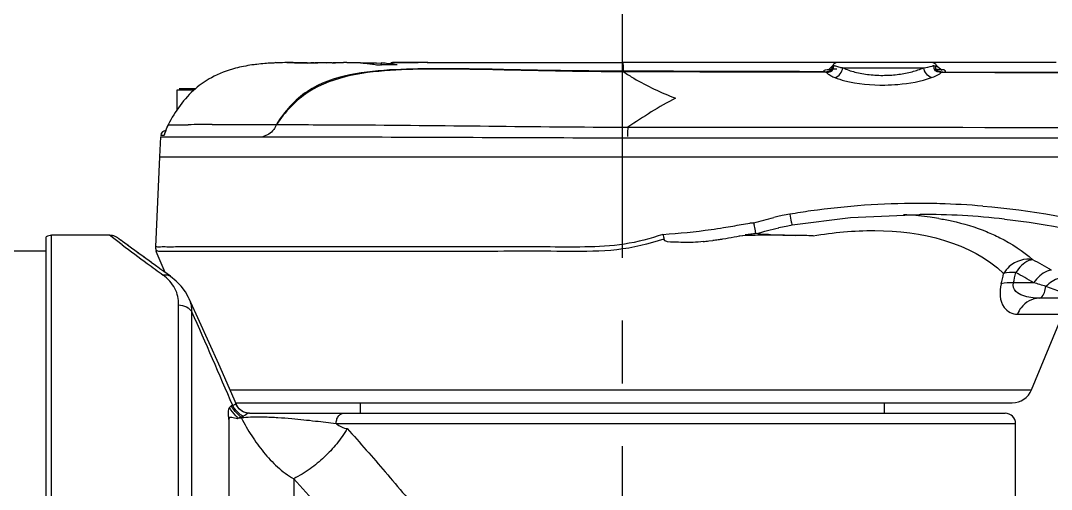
# Model space of a CAD drawing. Header units: millimetres. Extents: x 4086 to 8300, y 123 to 1549.
# Drawn here: x 6860.9 to 6885.49, y 1010.6 to 1021.8 of the extents above; entities that cross this region are included whole.
import ezdxf

# ---------------------------------------------------------------- set-up
doc = ezdxf.new("R2010")
doc.units = ezdxf.units.MM
doc.linetypes.add('CENTER', pattern=[0.6, 0.375, -0.075, 0.075, -0.075])
doc.layers.add('中心线', color=7, linetype='Continuous')
doc.layers.add('外形图', color=7, linetype='Continuous')

msp = doc.modelspace()

# ---------------------------------------------------------------- linework, layer by layer
at = {"layer": '中心线', "linetype": 'CENTER', "ltscale": 20}
msp.add_line((6875.264, 980.1318), (6875.264, 1030.9093), dxfattribs=at)
at = {"layer": '外形图'}
for p, q in [((6867.2541, 1020.7898), (6867.2541, 1020.7905)), ((6867.4145, 1020.792), (6867.5738, 1020.793)), ((6867.5738, 1020.793), (6867.732, 1020.7936)), ((6867.7288, 1020.7931), (6867.7271, 1020.7928)), ((6867.7299, 1020.7933), (6867.7288, 1020.7931)), ((6868.1992, 1020.7891), (6868.1446, 1020.7886)), ((6868.1973, 1020.7961), (6868.1973, 1020.7963)), ((6868.1973, 1020.7946), (6868.1973, 1020.7961)), ((6868.1973, 1020.7911), (6868.3593, 1020.7919)), ((6868.3382, 1020.7904), (6868.1992, 1020.7891)), ((6868.3593, 1020.7919), (6868.5222, 1020.7925)), ((6868.6862, 1020.797), (6868.8276, 1020.7971)), ((6868.8276, 1020.7971), (6869.0099, 1020.7973)), ((6869.034, 1020.7784), (6869.0099, 1020.7804)), ((6869.3956, 1020.7833), (6869.5027, 1020.7839)), ((6869.5589, 1020.7377), (6869.492, 1020.7363)), ((6869.5027, 1020.7839), (6869.4986, 1020.7268)), ((6869.7363, 1020.7954), (6869.7734, 1020.7953)), ((6869.7734, 1020.7953), (6869.8096, 1020.7953)), ((6869.8097, 1020.7933), (6869.7736, 1020.7933)), ((6869.8096, 1020.7953), (6869.8937, 1020.7954)), ((6869.8893, 1020.7933), (6869.8097, 1020.7933)), ((6870.0049, 1020.7934), (6869.8893, 1020.7933)), ((6869.8937, 1020.7954), (6869.9686, 1020.7955)), ((6870.1163, 1020.7935), (6870.0049, 1020.7934)), ((6870.0831, 1020.7971), (6870.1365, 1020.7971)), ((6870.2099, 1020.7937), (6870.1163, 1020.7935)), ((6870.1365, 1020.7971), (6870.2936, 1020.7971)), ((6870.2936, 1020.7971), (6870.3867, 1020.7971)), ((6870.4239, 1020.7945), (6870.3831, 1020.7943)), ((6870.4781, 1020.7948), (6870.4239, 1020.7945)), ((6870.5128, 1020.795), (6870.4781, 1020.7948)), ((6870.6042, 1020.7969), (6875.2746, 1020.793)), ((6875.2752, 1020.7412), (6875.2746, 1020.793)), ((6880.1481, 1020.793), (6875.2746, 1020.793)), ((6875.2752, 1020.7412), (6875.2746, 1020.5882)), ((6880.2765, 1020.793), (6880.1481, 1020.793)), ((6880.3881, 1020.793), (6880.2765, 1020.793)), ((6880.2766, 1020.7268), (6880.3094, 1020.7203)), ((6882.6412, 1020.793), (6880.3869, 1020.793)), ((6880.5204, 1020.6702), (6882.4452, 1020.6702)), ((6882.7515, 1020.793), (6882.6412, 1020.793)), ((6882.6885, 1020.718), (6882.7515, 1020.7268)), ((6882.864, 1020.793), (6882.7515, 1020.793)), ((6882.7671, 1020.7014), (6882.7516, 1020.7267)), ((6885.609, 1020.793), (6882.864, 1020.793)), ((6880.1827, 1020.6304), (6880.1481, 1020.6154)), ((6882.8914, 1020.5657), (6882.9053, 1020.5683)), ((6865.0761, 1020.168), (6864.6853, 1020.168)), ((6864.639, 1019.6593), (6864.639, 1020.143)), ((6864.639, 1020.143), (6865.0465, 1020.143)), ((6864.4214, 1019.3087), (6864.42, 1019.3078)), ((6865.4766, 1019.3124), (6865.7653, 1019.3128)), ((6864.2422, 1019.0201), (6864.2185, 1018.543)), ((6864.2422, 1019.0201), (6864.5234, 1019.0191)), ((6864.2532, 1019.0557), (6864.2449, 1019.0556)), ((6864.3199, 1019.0549), (6864.2532, 1019.0557)), ((6864.3519, 1019.142), (6864.3442, 1019.1196)), ((6864.5234, 1019.0191), (6864.6071, 1019.0191)), ((6864.2185, 1018.543), (6864.1217, 1016.3901)), ((6864.219, 1018.543), (6886.2659, 1018.543)), ((6882.336, 1017.168), (6882.3614, 1017.168)), ((6878.9891, 1016.8497), (6878.9925, 1016.8505)), ((6861.514, 993.4558), (6861.514, 1016.6302)), ((6861.639, 1002.2907), (6861.639, 1016.668)), ((6863.0251, 1016.668), (6861.639, 1016.668)), ((6863.3241, 1016.443), (6863.0251, 1016.668)), ((6863.1445, 1016.6461), (6863.1268, 1016.6522)), ((6863.161, 1016.6393), (6863.1445, 1016.6461)), ((6863.1967, 1016.6209), (6863.1876, 1016.6261)), ((6863.2214, 1016.6047), (6863.2185, 1016.6068)), ((6863.2252, 1016.602), (6863.224, 1016.6029)), ((6863.2287, 1016.5995), (6863.2252, 1016.602)), ((6863.2351, 1016.5948), (6863.2286, 1016.5996)), ((6863.2467, 1016.5862), (6863.2336, 1016.5959)), ((6863.3352, 1016.5202), (6863.2946, 1016.5505)), ((6863.2992, 1016.5471), (6863.2956, 1016.5498)), ((6863.3898, 1016.4797), (6863.3322, 1016.5225)), ((6863.4677, 1016.4222), (6863.3875, 1016.4814)), ((6877.3196, 1016.5342), (6877.4155, 1016.5472)), ((6861.514, 1016.293), (6859.514, 1016.293)), ((6863.583, 1016.3375), (6863.4563, 1016.4306)), ((6863.7134, 1016.2419), (6863.5684, 1016.3482)), ((6863.8499, 1016.142), (6863.6977, 1016.2533)), ((6864.3487, 1015.7809), (6864.1405, 1016.2843)), ((6864.0241, 1016.0151), (6863.8326, 1016.1546)), ((6864.1188, 1015.9464), (6864.0206, 1016.0176)), ((6864.2067, 1015.8829), (6864.1188, 1015.9464)), ((6864.3998, 1015.7444), (6864.3196, 1015.8017)), ((6864.4782, 1015.6885), (6864.3998, 1015.7444)), ((6864.4782, 1015.6885), (6864.4812, 1015.6864)), ((6885.0682, 1015.5346), (6884.5885, 1015.5298)), ((6864.6698, 1001.2479), (6864.6698, 1015.0053)), ((6890.5288, 1015.1669), (6885.201, 1015.1669)), ((6864.9905, 1001.3035), (6864.9905, 1014.8387)), ((6884.683, 1014.7808), (6885.7658, 1014.7808)), ((6885.0198, 1012.9769), (6885.7658, 1014.7808)), ((6865.8961, 1012.9769), (6885.0198, 1012.9769)), ((6866.0315, 1012.668), (6884.5577, 1012.668)), ((6866.0509, 1012.6238), (6866.047, 1012.6243)), ((6869.014, 1012.418), (6869.014, 1012.668)), ((6881.514, 1012.418), (6881.514, 1012.668)), ((6866.1569, 1012.3249), (6866.0938, 1012.2983)), ((6866.3605, 1012.418), (6866.3203, 1012.4209)), ((6866.3605, 1012.418), (6866.3204, 1012.4209)), ((6866.3596, 1012.418), (6866.3344, 1012.419)), ((6866.3596, 1012.418), (6884.389, 1012.418)), ((6865.8685, 1012.2565), (6865.8685, 1002.2938)), ((6884.639, 1012.168), (6868.4292, 1012.168)), ((6884.639, 1010.3244), (6884.639, 1012.168)), ((6867.4201, 1010.8543), (6867.4201, 1005.9862))]:
    msp.add_line(p, q, dxfattribs=at)
for points in [[(6880.2765, 1020.7267), (6880.265, 1020.7073), (6880.1827, 1020.6304)], [(6882.864, 1020.618), (6882.8823, 1020.6147), (6882.8516, 1020.6271), (6882.7671, 1020.7014)], [(6875.293, 1020.5727), (6875.2868, 1020.5802), (6875.2807, 1020.5854), (6875.2746, 1020.5882)], [(6880.0889, 1020.5754), (6880.1005, 1020.5727), (6880.112, 1020.5677), (6880.1238, 1020.5607)], [(6882.8634, 1020.5543), (6882.8775, 1020.561), (6882.8914, 1020.5657)], [(6864.42, 1019.3078), (6864.4018, 1019.2706), (6864.3726, 1019.2004), (6864.3519, 1019.142)], [(6879.3109, 1016.9142), (6880.7002, 1017.0944), (6882.3614, 1017.168)], [(6878.9925, 1016.8505), (6879.207, 1016.8955), (6879.3109, 1016.9142)], [(6863.0887, 1016.662), (6863.0682, 1016.6652), (6863.0468, 1016.6673), (6863.0251, 1016.668)], [(6863.1268, 1016.6522), (6863.1082, 1016.6576), (6863.0887, 1016.662)], [(6863.1967, 1016.6209), (6863.1876, 1016.6261), (6863.1755, 1016.6325), (6863.1609, 1016.6393)], [(6863.2185, 1016.6068), (6863.2166, 1016.6081), (6863.2144, 1016.6096), (6863.2116, 1016.6115), (6863.208, 1016.6138), (6863.2032, 1016.6169), (6863.1967, 1016.6209)], [(6863.2251, 1016.6021), (6863.2239, 1016.6029), (6863.2214, 1016.6047)], [(6863.2956, 1016.5498), (6863.2886, 1016.555), (6863.2464, 1016.5864)], [(6863.2911, 1016.5531), (6863.2877, 1016.5556), (6863.2844, 1016.5581)], [(6864.3196, 1015.8017), (6864.2249, 1015.8698), (6864.2067, 1015.8829)], [(6864.9269, 1015.1535), (6864.9119, 1015.1853), (6864.834, 1015.3215), (6864.7354, 1015.4521), (6864.6159, 1015.5755), (6864.4812, 1015.6864)], [(6866.0509, 1012.6238), (6865.6287, 1013.5871), (6865.1736, 1014.6072), (6864.9268, 1015.1536)], [(6866.1204, 1012.5205), (6866.0909, 1012.5548), (6866.0662, 1012.5928), (6866.0509, 1012.6238)], [(6866.3344, 1012.419), (6866.2951, 1012.4244), (6866.2583, 1012.4339), (6866.2242, 1012.4467), (6866.1932, 1012.4621), (6866.1654, 1012.4794), (6866.1411, 1012.4979), (6866.1205, 1012.5165), (6866.1031, 1012.535)], [(6866.3185, 1012.4212), (6866.275, 1012.4299), (6866.2322, 1012.4446), (6866.1917, 1012.4649), (6866.1542, 1012.4903), (6866.1204, 1012.5205)]]:
    msp.add_lwpolyline(points, dxfattribs=at)
for centre, radius, start, end in [((6867.5816, 994.2973), 26.4978, 90.38023, 91.25537), ((6867.5072, 1045.044), 24.2594, 269.83511, 270.16252), ((6867.454, 1065.6826), 44.8981, 270.15573, 270.34864), ((6867.1409, 1117.3269), 96.5434, 270.347928, 270.466999), ((6868.094, 1024.239), 3.4465, 270.72061, 271.33471), ((6867.6176, 1090.7597), 69.973, 270.590038, 270.716203), ((6868.2177, 1043.3944), 22.6039, 270.69604, 270.98255), ((6869.9493, 922.1999), 98.585, 90.321815, 90.546003), ((6868.5894, 1015.5967), 5.2007, 83.95404, 85.0957), ((6868.6138, 1015.8223), 4.9738, 82.45826, 83.95998), ((6868.6612, 1016.1778), 4.6152, 80.83945, 82.46135), ((6870.1939, 987.9224), 32.8215, 91.22523, 91.39311), ((6869.1165, 1015.2823), 5.5152, 84.66315, 85.98417), ((6870.389, 977.7599), 42.9858, 90.66681, 91.1064), ((6869.1508, 1015.6289), 5.1669, 81.7899, 84.68545), ((6869.8872, 1048.3063), 27.5109, 270.16959, 270.2975), ((6869.97, 1032.9644), 12.1688, 270.2824, 270.51282), ((6880.3869, 1020.668), 0.125, 90, 151.99772), ((6882.6412, 1020.668), 0.125, 28.00259, 90), ((6882.6997, 1020.5542), 0.1642, 93.91574, 98.45682), ((6866.4878, 1018.5316), 2.1637, 118.52343, 130.78535), ((6881.4595, 1023.3695), 2.8808, 263.75673, 271.08545), ((6881.4612, 1023.4518), 2.9631, 271.022, 277.55965), ((6928.8363, 20389.7371), 19369.2232, 269.86413217, 269.98495875), ((6882.0554, 1009.6444), 11.691, 118.23482, 124.74906), ((6864.4797, 1024.3861), 5.0776, 269.34315, 269.49471), ((6865.7686, 871.6899), 147.6228, 90.11333, 90.336192), ((6865.3456, 1418.4631), 399.1505, 270.060243, 270.202156), ((6864.3693, 1019.043), 0.125, 90, 174.25886), ((6866.3297, 1086.9094), 67.8864, 270.017522, 270.293986), ((6882.284, 999.3218), 18.1053, 98.02943, 99.63512), ((6882.3194, 999.0348), 18.3944, 90.02425, 98.01379), ((6882.3216, 998.9214), 18.5078, 88.43409, 90.03091), ((6882.3222, 998.9379), 18.4913, 85.23965, 88.43472), ((6880.4426, 1010.4626), 6.8145, 102.80674, 103.36572), ((6880.335, 1010.94), 6.3251, 101.54174, 102.81477), ((6880.2035, 1011.588), 5.6639, 99.65504, 101.55057), ((6881.5957, 1009.3182), 7.8495, 86.70956, 87.31228), ((6881.6378, 1009.9384), 7.2278, 82.34484, 86.7608), ((6882.3363, 998.8219), 18.3461, 83.61919, 89.92147), ((6881.7235, 1010.6155), 6.5454, 80.4894, 82.29913), ((6875.5, 1030.2785), 13.6015, 277.92917, 279.19509), ((6879.1437, 1009.0006), 7.9984, 95.39372, 96.05723), ((6885.2118, 1018.2795), 6.9457, 190.92081, 191.26544), ((6861.639, 1016.4137), 0.25, 90, 120), ((6863.0251, 1016.3324), 0.3356, 67.09504, 90.00001), ((6880.3786, 1017.5094), 4.2323, 191.17248, 192.70344), ((6876.6898, 1021.3059), 4.8131, 275.91151, 277.51819), ((6875.4451, 1030.7963), 14.384, 277.87703, 278.40036), ((6875.524, 1030.2639), 13.8459, 278.39953, 278.86004), ((6878.7509, 1013.0682), 3.6504, 96.76874, 98.83192), ((6879.0409, 1010.6309), 6.1049, 95.50376, 96.77553), ((6879.3066, 1030.029), 13.3556, 267.57245, 267.9478), ((6878.9337, 984.4148), 32.2533, 89.74161, 90.2225), ((6879.7492, 1042.8734), 26.2076, 267.98637, 268.55229), ((6878.926, 982.3248), 34.3433, 89.07635, 89.74458), ((6881.9664, 1129.5721), 112.9347, 268.539058, 268.695681), ((6875.1276, 844.5956), 172.124, 88.441412, 88.579133), ((6878.934, 982.7151), 33.9529, 88.52248, 89.07916), ((6916.1098, 1086.9199), 88.0529, 233.167554, 233.654519), ((6864.3715, 1016.3799), 0.25, 177.65014, 202.4674), ((6907.2639, 1075.0296), 73.2333, 233.715641, 234.084331), ((6880.4712, 1007.5272), 9.7057, 58.85069, 61.83055), ((6850.9938, 1023.2641), 34.1937, 346.88708, 347.31087), ((6880.1868, 1007.4584), 9.4368, 58.85065, 61.83052), ((6882.9166, 1007.924), 7.9089, 71.98937, 74.21451), ((6742.2601, 960.2752), 134.3128, 22.927496, 23.969018), ((6884.5577, 1013.168), 0.5, 270, 337.5326), ((6865.9483, 1012.1818), 0.253, 28.91173, 34.44922), ((6884.389, 1012.168), 0.25, 0, 90), ((6863.6307, 1018.1589), 6.3572, 292.62845, 292.81788)]:
    msp.add_arc(centre, radius, start, end, dxfattribs=at)
for points, knots in [([(6866.5362, 1020.751), (6866.4976, 1020.7464), (6866.327, 1020.7244), (6866.1575, 1020.6919), (6866.0288, 1020.6576)], [0, 0, 0, 0, 0.2255921, 1, 1, 1, 1]), ([(6867.0011, 1020.7887), (6867.0009, 1020.799), (6866.9361, 1020.7708), (6866.8698, 1020.79), (6866.7119, 1020.7659), (6866.6016, 1020.7587), (6866.5362, 1020.751)], [0, 0, 0, 0, 0.0659918, 0.2604417, 0.5764091, 1, 1, 1, 1]), ([(6867.271, 1020.7876), (6867.2667, 1020.7879), (6867.2629, 1020.7893), (6867.2541, 1020.7885), (6867.2541, 1020.7898)], [0, 0, 0, 0, 0.7606133, 1, 1, 1, 1]), ([(6867.4374, 1020.7846), (6867.4165, 1020.7847), (6867.3611, 1020.7852), (6867.3056, 1020.7855), (6867.271, 1020.7876)], [0, 0, 0, 0, 0.3759158, 1, 1, 1, 1]), ([(6867.7282, 1020.7928), (6867.7267, 1020.7761), (6867.8452, 1020.8154), (6867.8865, 1020.7909), (6867.9404, 1020.7912)], [0, 0, 0, 0, 0.2382188, 1, 1, 1, 1]), ([(6868.1743, 1020.7934), (6868.1779, 1020.7935), (6868.1839, 1020.7937), (6868.1899, 1020.7939), (6868.1923, 1020.794)], [0, 0, 0, 0, 0.6070478, 1, 1, 1, 1]), ([(6868.1923, 1020.794), (6868.1931, 1020.7941), (6868.1945, 1020.7942), (6868.1958, 1020.7943), (6868.1964, 1020.7943)], [0, 0, 0, 0, 0.6040075, 1, 1, 1, 1]), ([(6868.1964, 1020.7943), (6868.1966, 1020.7944), (6868.1969, 1020.7944), (6868.1973, 1020.7945), (6868.1973, 1020.7946)], [0, 0, 0, 0, 0.7370408, 1, 1, 1, 1]), ([(6868.6862, 1020.7962), (6868.6862, 1020.7902), (6868.6428, 1020.8041), (6868.6262, 1020.7942), (6868.6053, 1020.7939)], [0, 0, 0, 0, 0.223858, 1, 1, 1, 1]), ([(6870.079, 1020.7961), (6870.0843, 1020.7962), (6870.0932, 1020.7963), (6870.1021, 1020.7964), (6870.1057, 1020.7965)], [0, 0, 0, 0, 0.5989902, 1, 1, 1, 1]), ([(6870.1057, 1020.7965), (6870.1077, 1020.7965), (6870.1093, 1020.7974), (6870.1136, 1020.7961), (6870.1136, 1020.7968)], [0, 0, 0, 0, 0.7607359, 1, 1, 1, 1]), ([(6870.615, 1020.7964), (6870.615, 1020.7884), (6870.56, 1020.8079), (6870.539, 1020.7952), (6870.5128, 1020.795)], [0, 0, 0, 0, 0.2328432, 1, 1, 1, 1]), ([(6880.2555, 1020.6445), (6880.2598, 1020.6537), (6880.2652, 1020.6756), (6880.2633, 1020.698), (6880.261, 1020.7099)], [0, 0, 0, 0, 0.4549149, 1, 1, 1, 1]), ([(6880.2885, 1020.6367), (6880.2926, 1020.6456), (6880.298, 1020.6667), (6880.296, 1020.6883), (6880.2937, 1020.6996)], [0, 0, 0, 0, 0.4598603, 1, 1, 1, 1]), ([(6880.3094, 1020.7203), (6880.3127, 1020.72), (6880.3196, 1020.719), (6880.3263, 1020.7172), (6880.3298, 1020.7162)], [0, 0, 0, 0, 0.4749276, 1, 1, 1, 1]), ([(6880.3298, 1020.7162), (6880.3317, 1020.7156), (6880.3357, 1020.7144), (6880.3396, 1020.713), (6880.3415, 1020.7122)], [0, 0, 0, 0, 0.486866, 1, 1, 1, 1]), ([(6880.3415, 1020.7122), (6880.3564, 1020.7065), (6880.3911, 1020.696), (6880.4265, 1020.6878), (6880.4464, 1020.6837)], [0, 0, 0, 0, 0.4383242, 1, 1, 1, 1]), ([(6880.4464, 1020.6837), (6880.4582, 1020.6813), (6880.4828, 1020.6765), (6880.5075, 1020.6723), (6880.5204, 1020.6702)], [0, 0, 0, 0, 0.4792771, 1, 1, 1, 1]), ([(6882.6468, 1020.7102), (6882.6517, 1020.7116), (6882.6612, 1020.7141), (6882.6709, 1020.7159), (6882.6756, 1020.7166)], [0, 0, 0, 0, 0.5183011, 1, 1, 1, 1]), ([(6882.6918, 1020.671), (6882.6918, 1020.6751), (6882.6923, 1020.6836), (6882.6936, 1020.692), (6882.6944, 1020.6964)], [0, 0, 0, 0, 0.4817224, 1, 1, 1, 1]), ([(6882.6999, 1020.6329), (6882.6973, 1020.6386), (6882.6932, 1020.6511), (6882.6919, 1020.6642), (6882.6918, 1020.671)], [0, 0, 0, 0, 0.4801653, 1, 1, 1, 1]), ([(6882.7409, 1020.6402), (6882.7377, 1020.6475), (6882.7332, 1020.6644), (6882.7332, 1020.6818), (6882.7342, 1020.6909)], [0, 0, 0, 0, 0.466688, 1, 1, 1, 1]), ([(6882.7342, 1020.6909), (6882.7345, 1020.6934), (6882.7351, 1020.6985), (6882.7361, 1020.7036), (6882.7366, 1020.7061)], [0, 0, 0, 0, 0.4885764, 1, 1, 1, 1]), ([(6875.2746, 1020.5882), (6874.5496, 1020.5902), (6873.0995, 1020.6079), (6871.2879, 1020.6565), (6869.8372, 1020.6369), (6868.7545, 1020.546), (6867.696, 1020.1891), (6867.1959, 1019.6234), (6867.0059, 1019.3163)], [0, 0, 0, 0, 0.2502178, 0.5004038, 0.6254486, 0.7505518, 0.8753733, 1, 1, 1, 1]), ([(6875.293, 1020.5727), (6874.568, 1020.5747), (6873.1179, 1020.5963), (6871.3059, 1020.6468), (6869.8551, 1020.6282), (6868.7716, 1020.5276), (6867.7213, 1020.1628), (6867.2049, 1019.6166), (6867.0086, 1019.314)], [0, 0, 0, 0, 0.250242, 0.5004619, 0.6255867, 0.7507464, 0.8755296, 1, 1, 1, 1]), ([(6875.293, 1020.5727), (6875.3704, 1020.518), (6875.7594, 1020.269), (6876.1823, 1020.0762), (6876.5246, 1019.9444)], [0, 0, 0, 0, 0.2052991, 1, 1, 1, 1]), ([(6880.0937, 1020.6095), (6880.0801, 1020.6066), (6880.0327, 1020.5945), (6880.0768, 1020.5785), (6880.0889, 1020.5754)], [0, 0, 0, 0, 0.524992, 1, 1, 1, 1]), ([(6880.3768, 1020.6378), (6880.3453, 1020.636), (6880.2508, 1020.6293), (6880.1555, 1020.623), (6880.0937, 1020.6095)], [0, 0, 0, 0, 0.3329614, 1, 1, 1, 1]), ([(6880.1238, 1020.5607), (6880.1274, 1020.5563), (6880.1354, 1020.5476), (6880.1441, 1020.5395), (6880.1487, 1020.5354)], [0, 0, 0, 0, 0.482181, 1, 1, 1, 1]), ([(6880.1487, 1020.5354), (6880.161, 1020.5246), (6880.1894, 1020.5035), (6880.2199, 1020.4858), (6880.2366, 1020.4769)], [0, 0, 0, 0, 0.4640853, 1, 1, 1, 1]), ([(6880.2366, 1020.4769), (6880.2504, 1020.4696), (6880.2796, 1020.4553), (6880.3094, 1020.4426), (6880.3251, 1020.4364)], [0, 0, 0, 0, 0.4799829, 1, 1, 1, 1]), ([(6880.3251, 1020.4364), (6880.4018, 1020.4057), (6880.7881, 1020.2865), (6881.1969, 1020.2529), (6881.5176, 1020.2576)], [0, 0, 0, 0, 0.2047942, 1, 1, 1, 1]), ([(6881.5176, 1020.2576), (6881.6228, 1020.2591), (6881.9996, 1020.2791), (6882.3775, 1020.344), (6882.6339, 1020.436)], [0, 0, 0, 0, 0.2785675, 1, 1, 1, 1]), ([(6882.9053, 1020.5683), (6882.9269, 1020.5722), (6882.9871, 1020.5716), (6882.9328, 1020.6283), (6882.8346, 1020.6126), (6882.749, 1020.6316), (6882.6934, 1020.6352)], [0, 0, 0, 0, 0.1875345, 0.2538352, 0.5247653, 1, 1, 1, 1]), ([(6882.827, 1020.5273), (6882.8335, 1020.5316), (6882.846, 1020.5402), (6882.8578, 1020.5496), (6882.8634, 1020.5543)], [0, 0, 0, 0, 0.5183731, 1, 1, 1, 1]), ([(6864.4349, 1019.3087), (6864.4627, 1019.3084), (6864.6186, 1019.3081), (6864.7744, 1019.3094), (6864.9024, 1019.3101)], [0, 0, 0, 0, 0.1788502, 1, 1, 1, 1]), ([(6867.0085, 1019.314), (6866.989, 1019.2714), (6866.9223, 1019.1351), (6866.7789, 1019.0484), (6866.6782, 1019.0239)], [0, 0, 0, 0, 0.3112533, 1, 1, 1, 1]), ([(6867.0086, 1019.314), (6867.5886, 1019.3112), (6870.383, 1019.3063), (6873.1773, 1019.2564), (6875.3917, 1019.2504)], [0, 0, 0, 0, 0.2075477, 1, 1, 1, 1]), ([(6875.391, 1019.2504), (6875.3893, 1019.2376), (6875.381, 1019.1633), (6875.38, 1019.0882), (6875.3828, 1019.0263)], [0, 0, 0, 0, 0.1718989, 1, 1, 1, 1]), ([(6864.3375, 1019.0926), (6864.3344, 1019.0835), (6864.3298, 1019.0733), (6864.3242, 1019.0557), (6864.32, 1019.0557)], [0, 0, 0, 0, 0.6957153, 1, 1, 1, 1]), ([(6864.6071, 1019.0191), (6864.6566, 1019.0191), (6864.9037, 1019.0197), (6865.1507, 1019.022), (6865.3483, 1019.023)], [0, 0, 0, 0, 0.2004457, 1, 1, 1, 1]), ([(6865.4869, 1019.0236), (6865.5523, 1019.0238), (6865.8402, 1019.0241), (6866.128, 1019.0229), (6866.3505, 1019.023)], [0, 0, 0, 0, 0.2271272, 1, 1, 1, 1]), ([(6866.678, 1019.0239), (6867.2669, 1019.0225), (6870.1673, 1019.0173), (6873.0676, 1019.0011), (6875.3792, 1018.997)], [0, 0, 0, 0, 0.2030214, 1, 1, 1, 1]), ([(6879.2536, 1017.1717), (6879.2637, 1017.111), (6879.2738, 1017.0215), (6879.3017, 1016.9534), (6879.3036, 1016.9143), (6879.3109, 1016.9144)], [0, 0, 0, 0, 0.6986849, 0.9176869, 1, 1, 1, 1]), ([(6882.805, 1017.0709), (6882.908, 1017.0536), (6883.2957, 1016.9788), (6883.6763, 1016.8645), (6883.9454, 1016.7551)], [0, 0, 0, 0, 0.2642956, 1, 1, 1, 1]), ([(6878.4556, 1016.7077), (6878.4324, 1016.7147), (6878.4405, 1016.8173), (6878.4096, 1016.8737), (6878.3999, 1016.9226)], [0, 0, 0, 0, 0.3267524, 1, 1, 1, 1]), ([(6879.8095, 1016.6568), (6880.2938, 1016.736), (6881.8362, 1016.8943), (6883.5792, 1016.5087), (6884.3526, 1015.7531)], [0, 0, 0, 0, 0.3121722, 1, 1, 1, 1]), ([(6883.9454, 1016.7551), (6884.0529, 1016.7114), (6884.4476, 1016.5334), (6884.8152, 1016.2928), (6885.0531, 1016.0833)], [0, 0, 0, 0, 0.2678888, 1, 1, 1, 1]), ([(6876.2499, 1016.5787), (6875.8853, 1016.4578), (6875.1307, 1016.2757), (6873.6071, 1016.2887), (6871.7753, 1016.2831), (6869.7052, 1016.2844), (6867.875, 1016.2845), (6866.5366, 1016.2838), (6865.6427, 1016.2848), (6865.1253, 1016.2836), (6864.7125, 1016.2862), (6864.4494, 1016.2782), (6864.2806, 1016.2875), (6864.2184, 1016.2714), (6864.1387, 1016.3044), (6864.1405, 1016.2843)], [0, 0, 0, 0, 0.094918, 0.1897644, 0.3752761, 0.5482349, 0.7012042, 0.8275951, 0.8790807, 0.9219772, 0.9558085, 0.9802279, 0.9888382, 0.9950222, 1, 1, 1, 1]), ([(6876.2265, 1016.6893), (6875.927, 1016.5872), (6875.3109, 1016.4227), (6874.3605, 1016.3797), (6873.4199, 1016.3929), (6872.1964, 1016.3885), (6870.7343, 1016.3906), (6868.6711, 1016.39), (6866.6405, 1016.3893), (6865.1636, 1016.3909), (6864.5982, 1016.3892)], [0, 0, 0, 0, 0.0814319, 0.1628001, 0.2438014, 0.3236435, 0.4775391, 0.620006, 0.8545085, 1, 1, 1, 1]), ([(6877.1855, 1016.5184), (6877.0275, 1016.5021), (6876.7754, 1016.4812), (6876.4969, 1016.514), (6876.2671, 1016.5024), (6876.2499, 1016.5787)], [0, 0, 0, 0, 0.5027679, 0.7523944, 1, 1, 1, 1]), ([(6878.7409, 1016.6854), (6878.712, 1016.6866), (6878.616, 1016.6931), (6878.5168, 1016.6886), (6878.452, 1016.7083)], [0, 0, 0, 0, 0.2993465, 1, 1, 1, 1]), ([(6864.5982, 1016.3892), (6864.5291, 1016.389), (6864.4144, 1016.384), (6864.2534, 1016.3976), (6864.1848, 1016.3745), (6864.1228, 1016.4001), (6864.1217, 1016.3901)], [0, 0, 0, 0, 0.4347777, 0.7475797, 0.9365941, 1, 1, 1, 1]), ([(6885.0531, 1016.0833), (6884.8628, 1016.1309), (6884.5553, 1016.0248), (6884.389, 1015.8146), (6884.3526, 1015.7531)], [0, 0, 0, 0, 0.732965, 1, 1, 1, 1]), ([(6885.0531, 1016.0833), (6885.02, 1016.0833), (6884.8468, 1016.0374), (6884.7219, 1015.8939), (6884.6417, 1015.7775)], [0, 0, 0, 0, 0.1898067, 1, 1, 1, 1]), ([(6885.4917, 1015.8336), (6885.4583, 1015.8336), (6885.2835, 1015.7884), (6885.1535, 1015.6491), (6885.0682, 1015.5346)], [0, 0, 0, 0, 0.1893832, 1, 1, 1, 1]), ([(6864.3057, 1015.7193), (6864.3357, 1015.726), (6864.3972, 1015.7288), (6864.4546, 1015.7053), (6864.4782, 1015.6885)], [0, 0, 0, 0, 0.5142813, 1, 1, 1, 1]), ([(6864.6698, 1015.0053), (6864.6741, 1015.0729), (6864.6636, 1015.2092), (6864.5663, 1015.4717), (6864.4178, 1015.6313), (6864.3057, 1015.7193)], [0, 0, 0, 0, 0.2447384, 0.4855813, 1, 1, 1, 1]), ([(6884.2959, 1015.5065), (6884.2532, 1015.3228), (6884.2454, 1014.9561), (6884.5641, 1014.7812), (6884.683, 1014.7808)], [0, 0, 0, 0, 0.6133683, 1, 1, 1, 1]), ([(6885.2011, 1015.1669), (6885.0697, 1015.167), (6884.8734, 1015.1943), (6884.6241, 1015.3066), (6884.5685, 1015.4623), (6884.5887, 1015.5298)], [0, 0, 0, 0, 0.4940003, 0.7350023, 1, 1, 1, 1]), ([(6885.7802, 1015.6453), (6885.7479, 1015.6483), (6885.5887, 1015.6325), (6885.4511, 1015.5329), (6885.362, 1015.4454)], [0, 0, 0, 0, 0.2062683, 1, 1, 1, 1]), ([(6885.201, 1015.1669), (6885.2179, 1015.1669), (6885.3241, 1015.2233), (6885.3429, 1015.3528), (6885.362, 1015.4454)], [0, 0, 0, 0, 0.1516209, 1, 1, 1, 1]), ([(6864.6698, 1015.0053), (6864.7342, 1015.0042), (6864.8596, 1014.9749), (6864.9589, 1014.8894), (6864.9905, 1014.8387)], [0, 0, 0, 0, 0.5187122, 1, 1, 1, 1]), ([(6864.9905, 1014.8387), (6864.992, 1014.8931), (6864.9827, 1015.0016), (6864.9489, 1015.1049), (6864.9268, 1015.1536)], [0, 0, 0, 0, 0.5047353, 1, 1, 1, 1]), ([(6885.201, 1015.1669), (6885.0377, 1015.1669), (6884.8058, 1015.0358), (6884.7037, 1014.8366), (6884.683, 1014.7808)], [0, 0, 0, 0, 0.7328048, 1, 1, 1, 1]), ([(6865.8828, 1012.5512), (6865.8726, 1012.5383), (6865.8597, 1012.4994), (6865.854, 1012.4323), (6865.8565, 1012.3486), (6865.8637, 1012.2885), (6865.8685, 1012.2565)], [0, 0, 0, 0, 0.165108, 0.3943136, 0.6758772, 1, 1, 1, 1]), ([(6865.9288, 1012.5956), (6865.9248, 1012.5925), (6865.908, 1012.5793), (6865.8929, 1012.564), (6865.8828, 1012.5512)], [0, 0, 0, 0, 0.2366915, 1, 1, 1, 1]), ([(6866.0961, 1012.2992), (6866.0753, 1012.3183), (6865.9963, 1012.3952), (6865.927, 1012.4821), (6865.8828, 1012.5512)], [0, 0, 0, 0, 0.2559018, 1, 1, 1, 1]), ([(6866.1569, 1012.3249), (6866.1336, 1012.3442), (6866.0458, 1012.4237), (6865.972, 1012.5188), (6865.9286, 1012.5954)], [0, 0, 0, 0, 0.2560512, 1, 1, 1, 1]), ([(6866.047, 1012.6243), (6866.0427, 1012.6298), (6866.0297, 1012.6398), (6866.0078, 1012.627), (6865.9896, 1012.6104), (6865.972, 1012.6003), (6865.962, 1012.5989)], [0, 0, 0, 0, 0.2134454, 0.41487, 0.6909756, 1, 1, 1, 1]), ([(6866.2089, 1012.3428), (6866.183, 1012.3595), (6866.0864, 1012.4294), (6866.0059, 1012.5222), (6865.962, 1012.5989)], [0, 0, 0, 0, 0.2587357, 1, 1, 1, 1]), ([(6866.1031, 1012.535), (6866.0976, 1012.5413), (6866.0754, 1012.5687), (6866.0576, 1012.5996), (6866.047, 1012.6243)], [0, 0, 0, 0, 0.2381323, 1, 1, 1, 1]), ([(6866.0766, 1012.2911), (6866.0543, 1012.2878), (6866.0087, 1012.2955), (6865.9564, 1012.3107), (6865.9173, 1012.3194), (6865.8892, 1012.3171), (6865.8695, 1012.2915), (6865.8685, 1012.2694), (6865.8685, 1012.2565)], [0, 0, 0, 0, 0.2675402, 0.5341924, 0.649388, 0.7459516, 0.8465852, 1, 1, 1, 1]), ([(6866.1698, 1012.3041), (6866.1637, 1012.3033), (6866.1516, 1012.3022), (6866.1337, 1012.2983), (6866.1154, 1012.2973), (6866.103, 1012.2989), (6866.0968, 1012.2981)], [0, 0, 0, 0, 0.2519342, 0.4955803, 0.7464921, 1, 1, 1, 1]), ([(6868.4292, 1012.168), (6868.266, 1012.1846), (6867.9138, 1012.2285), (6867.4518, 1012.2792), (6867.0376, 1012.3103), (6866.7101, 1012.3247), (6866.4189, 1012.325), (6866.2424, 1012.3146), (6866.1697, 1012.3042)], [0, 0, 0, 0, 0.2170392, 0.4694364, 0.6147908, 0.7665593, 0.9029558, 1, 1, 1, 1]), ([(6866.1698, 1012.3041), (6866.2448, 1012.1593), (6866.4087, 1011.8781), (6866.6922, 1011.4828), (6866.9665, 1011.1849), (6867.2145, 1010.9799), (6867.3495, 1010.8922), (6867.4201, 1010.8543)], [0, 0, 0, 0, 0.2523057, 0.5027378, 0.7518783, 0.8761038, 1, 1, 1, 1]), ([(6866.3596, 1012.418), (6866.3362, 1012.418), (6866.2842, 1012.3879), (6866.2388, 1012.3567), (6866.2089, 1012.3428)], [0, 0, 0, 0, 0.4149013, 1, 1, 1, 1]), ([(6868.4292, 1012.168), (6868.4292, 1012.2002), (6868.4379, 1012.263), (6868.4762, 1012.345), (6868.5359, 1012.4031), (6868.5873, 1012.418), (6868.6114, 1012.418)], [0, 0, 0, 0, 0.2848335, 0.5506529, 0.7869791, 1, 1, 1, 1]), ([(6868.4292, 1012.168), (6868.4706, 1012.1383), (6868.553, 1012.087), (6868.6475, 1012.0559), (6868.6932, 1012.053)], [0, 0, 0, 0, 0.5264327, 1, 1, 1, 1]), ([(6868.6932, 1012.053), (6868.6204, 1011.925), (6868.4525, 1011.6835), (6868.1522, 1011.3613), (6867.8095, 1011.0787), (6867.5548, 1010.9223), (6867.4201, 1010.8543)], [0, 0, 0, 0, 0.2494064, 0.495874, 0.7443365, 1, 1, 1, 1]), ([(6868.6932, 1012.053), (6868.9988, 1011.7107), (6869.6241, 1010.9989), (6870.2309, 1010.271), (6870.5347, 1009.8884)], [0, 0, 0, 0, 0.4843319, 1, 1, 1, 1]), ([(6867.4201, 1010.8543), (6867.802, 1010.4264), (6868.3768, 1009.7698), (6869.1248, 1008.8636), (6869.4937, 1008.3886), (6869.6735, 1008.1453)], [0, 0, 0, 0, 0.4882033, 0.7425552, 1, 1, 1, 1])]:
    msp.add_open_spline(points, degree=3, knots=knots, dxfattribs=at)
for points in [[(6868.1446, 1020.7886), (6868.0723, 1020.7879), (6868.0001, 1020.7873), (6867.9278, 1020.7867)], [(6867.9404, 1020.7912), (6868.006, 1020.7915), (6868.0717, 1020.7919), (6868.1373, 1020.7928)], [(6870.3831, 1020.7943), (6870.3254, 1020.794), (6870.2676, 1020.7939), (6870.2099, 1020.7937)], [(6880.3251, 1020.4364), (6880.424, 1020.4593), (6880.504, 1020.57), (6880.5204, 1020.6702)], [(6880.5204, 1020.6702), (6880.6107, 1020.6261), (6880.7068, 1020.5936), (6880.804, 1020.5681)], [(6882.1702, 1020.5766), (6882.2638, 1020.6012), (6882.3564, 1020.6315), (6882.4452, 1020.6702)], [(6882.4452, 1020.6702), (6882.513, 1020.68), (6882.581, 1020.6911), (6882.6468, 1020.7102)], [(6882.6339, 1020.436), (6882.5365, 1020.4596), (6882.4624, 1020.5714), (6882.4452, 1020.6702)], [(6866.0288, 1020.6576), (6865.8302, 1020.6047), (6865.6353, 1020.5307), (6865.4546, 1020.4327)], [(6880.0889, 1020.5754), (6878.4842, 1020.5795), (6876.8794, 1020.5838), (6875.2746, 1020.5882)], [(6880.1237, 1020.5604), (6878.5135, 1020.5644), (6876.9033, 1020.5687), (6875.2931, 1020.573)], [(6880.0889, 1020.5754), (6880.1491, 1020.5761), (6880.2303, 1020.59), (6880.2555, 1020.6445)], [(6880.1238, 1020.5607), (6880.1841, 1020.5652), (6880.263, 1020.5819), (6880.2885, 1020.6367)], [(6880.804, 1020.5681), (6880.9161, 1020.5386), (6881.0309, 1020.5185), (6881.1462, 1020.5057)], [(6881.851, 1020.5145), (6881.9584, 1020.5287), (6882.0653, 1020.5491), (6882.1702, 1020.5766)], [(6882.6339, 1020.436), (6882.7009, 1020.46), (6882.7676, 1020.488), (6882.827, 1020.5273)], [(6882.8634, 1020.5543), (6882.8031, 1020.5592), (6882.725, 1020.5779), (6882.6999, 1020.6329)], [(6882.9053, 1020.5683), (6882.8455, 1020.5694), (6882.7646, 1020.5853), (6882.7409, 1020.6402)], [(6923.7515, 1020.5049), (6910.1222, 1020.5255), (6896.4928, 1020.5235), (6882.8634, 1020.5543)], [(6865.0745, 1020.1699), (6864.8017, 1019.9346), (6864.5883, 1019.628), (6864.4214, 1019.3088)], [(6864.4215, 1019.3088), (6864.3861, 1019.24), (6864.362, 1019.1659), (6864.3375, 1019.0926)], [(6866.7539, 1019.3151), (6866.8379, 1019.3154), (6866.9219, 1019.3158), (6867.0059, 1019.3163)], [(6875.3917, 1019.2504), (6881.0691, 1019.2469), (6886.7466, 1019.2463), (6892.424, 1019.246)], [(6865.3483, 1019.023), (6865.3945, 1019.0232), (6865.4407, 1019.0234), (6865.4869, 1019.0236)], [(6875.3792, 1018.997), (6880.9988, 1018.9958), (6886.6185, 1018.9955), (6892.2382, 1018.9952)], [(6883.8568, 1017.3654), (6886.1447, 1017.1748), (6888.4453, 1016.5435), (6890.4827, 1015.4852)], [(6878.3918, 1016.9636), (6878.5491, 1017.011), (6878.7076, 1017.0545), (6878.8673, 1017.0925)], [(6884.3752, 1017.0544), (6886.4508, 1016.8221), (6888.5238, 1016.2225), (6890.38, 1015.265)], [(6876.2265, 1016.6893), (6876.6109, 1016.7159), (6876.9948, 1016.7538), (6877.3763, 1016.807)], [(6877.6735, 1016.8518), (6877.7464, 1016.8636), (6877.8192, 1016.8757), (6877.8919, 1016.8889)], [(6877.8919, 1016.8889), (6878.0273, 1016.9136), (6878.1628, 1016.9396), (6878.2997, 1016.9543)], [(6878.452, 1016.7083), (6878.6296, 1016.7604), (6878.8087, 1016.8083), (6878.9891, 1016.8497)], [(6877.6565, 1016.5833), (6877.835, 1016.6111), (6878.012, 1016.6474), (6878.1904, 1016.6753)], [(6878.8084, 1016.6679), (6878.5512, 1016.6668), (6878.293, 1016.6729), (6878.0369, 1016.6484)], [(6884.6417, 1015.7775), (6884.5452, 1015.7833), (6884.445, 1015.7815), (6884.3526, 1015.7531)], [(6884.5885, 1015.5298), (6884.6063, 1015.6123), (6884.6245, 1015.6948), (6884.6413, 1015.7774)], [(6884.5887, 1015.5298), (6884.491, 1015.5363), (6884.3895, 1015.5352), (6884.2959, 1015.5066)], [(6885.7104, 1015.3166), (6885.5968, 1015.3658), (6885.4797, 1015.4069), (6885.362, 1015.4454)], [(6865.962, 1012.5989), (6865.9515, 1012.5951), (6865.9396, 1012.5932), (6865.9288, 1012.5956)], [(6866.2089, 1012.3428), (6866.1919, 1012.3361), (6866.1745, 1012.3299), (6866.1569, 1012.3249)]]:
    msp.add_open_spline(points, degree=3, dxfattribs=at)

doc.saveas('drawing.dxf')
